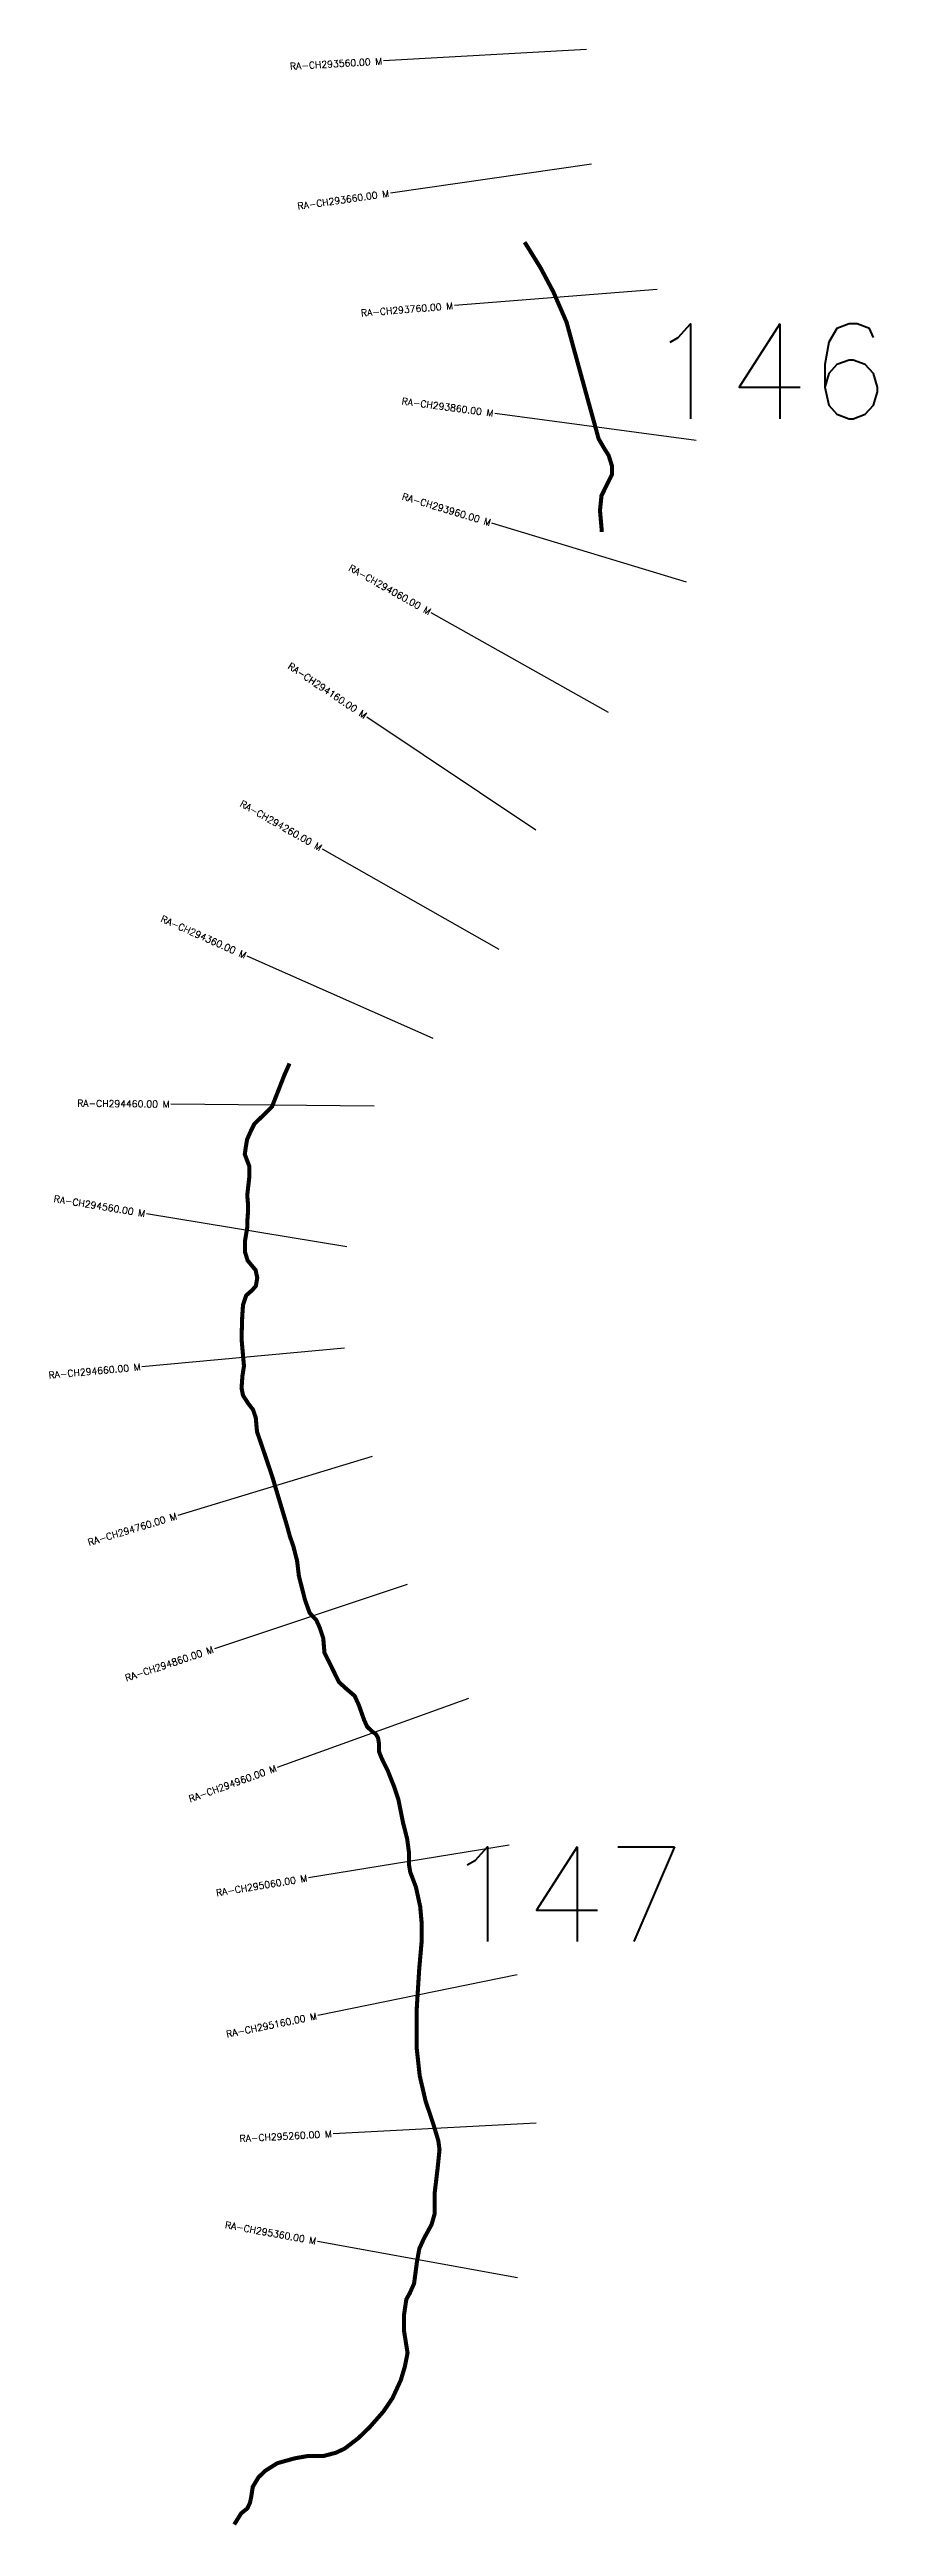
# Model space of a CAD drawing. Header units: metres. Extents: x 282038 to 285798, y 2017232 to 2020988.
# Drawn here: x 282133 to 282744, y 2017232 to 2019059 of the extents above; entities that cross this region are included whole.
import ezdxf
from ezdxf.enums import TextEntityAlignment as Align

# ---------------------------------------------------------------- set-up
doc = ezdxf.new("R2010")
doc.units = ezdxf.units.M
doc.header["$MEASUREMENT"] = 0
for name, color, linetype in [('CS', 134, 'Continuous'), ('CSMark', 6, 'Continuous'), ('NATURALLY PROTECTED', 3, 'Continuous')]:
    doc.layers.add(name, color=color, linetype=linetype)
doc.styles.get("Standard").update_dxf_attribs({"font": 'simplex.shx'})

msp = doc.modelspace()

# ---------------------------------------------------------------- linework, layer by layer
at = {"layer": 'CS'}
for p, q in [((282528.9, 2019058.8), (282379.2, 2019050.4)), ((282532.6, 2018974.3), (282384.2, 2018953)), ((282581, 2018882), (282431.5, 2018870)), ((282609.8, 2018770.5), (282461.2, 2018790.5)), ((282602.8, 2018666.1), (282459.2, 2018709.5)), ((282545.3, 2018570), (282414.4, 2018643.4)), ((282491.6, 2018483.2), (282366.9, 2018566.5)), ((282464.6, 2018395.2), (282334.1, 2018469.2)), ((282415.7, 2018329.5), (282278.5, 2018390.2)), ((282372.3, 2018279.6), (282222.3, 2018281.1)), ((282352.2, 2018175.9), (282204.2, 2018200.2)), ((282350.3, 2018101.2), (282200.9, 2018087.5)), ((282370.9, 2018021.2), (282227.3, 2017977.8)), ((282396.7, 2017926.9), (282254.4, 2017879.5)), ((282441.9, 2017842.7), (282300.8, 2017791.9)), ((282471.9, 2017734.7), (282323.9, 2017710.6)), ((282477.8, 2017639), (282330.8, 2017609)), ((282491.8, 2017529.6), (282342, 2017521.8)), ((282478, 2017415.6), (282330.4, 2017442.4))]:
    msp.add_line(p, q, dxfattribs=at)
at = {"layer": 'NATURALLY PROTECTED', "const_width": 3, "flags": 128}
for points in [[(282483.3, 2018916.8), (282495.1, 2018897.8), (282504.4, 2018880.3), (282514.3, 2018857.6), (282520.3, 2018835.6), (282528.2, 2018806.9), (282537.9, 2018771.8), (282542.2, 2018764.4), (282545.3, 2018759.5), (282547.7, 2018751.9), (282547.8, 2018745.5), (282544.9, 2018739.7), (282540, 2018729.8), (282538.9, 2018718.9), (282540.3, 2018703.1)], [(282309.8, 2018311.1), (282306.1, 2018302.8), (282296.9, 2018279.3), (282292.8, 2018275.1), (282288.7, 2018271.2), (282283.9, 2018266.6), (282281.3, 2018261.4), (282278.5, 2018255.1), (282277.4, 2018248.5), (282276.8, 2018244.1), (282280.1, 2018235.4), (282280.1, 2018227.1), (282278.6, 2018213.9), (282279.2, 2018207.1), (282279.2, 2018202), (282278.7, 2018195.1), (282278.7, 2018190.7), (282276.9, 2018179.8), (282276.9, 2018172.3), (282278.9, 2018165.8), (282284.8, 2018158.7), (282286, 2018153), (282285, 2018147.1), (282282.4, 2018144.1), (282277.8, 2018140), (282275.5, 2018133.1), (282274.9, 2018124.6), (282274.4, 2018108.2), (282276.2, 2018087.9), (282275.1, 2018081.1), (282274.4, 2018071.8), (282275.5, 2018066.3), (282279.4, 2018060.3), (282282.9, 2018055.8), (282284.9, 2018049.9), (282285.8, 2018039.6), (282289.7, 2018028.3), (282296.9, 2018007), (282304.4, 2017982), (282308, 2017970), (282310.1, 2017962.3), (282312.6, 2017955.2), (282315.4, 2017944.3), (282316.7, 2017933.3), (282321.2, 2017915.6), (282324.7, 2017905.8), (282329.6, 2017900.6), (282332.1, 2017895.1), (282334.7, 2017887.2), (282335.6, 2017876.6), (282346.3, 2017854.9), (282351.7, 2017850), (282357.9, 2017844.7), (282361.1, 2017837.6), (282364.8, 2017827.1), (282367.1, 2017822), (282370.9, 2017818.4), (282373.4, 2017816.7), (282375.1, 2017813.8), (282375.9, 2017809.1), (282375.9, 2017803.6), (282377.5, 2017799.4), (282379.9, 2017794.3), (282382.5, 2017789.1), (282386.8, 2017778.3), (282390.1, 2017768.5), (282393.5, 2017751.5), (282396.6, 2017739.4), (282397.9, 2017729.7), (282397.9, 2017720.8), (282398.9, 2017714.8), (282403.1, 2017703.7), (282406.2, 2017689.5), (282407.4, 2017676.4), (282407.4, 2017664.7), (282405.5, 2017643.2), (282403.7, 2017614.3), (282403.7, 2017584.5), (282405.9, 2017564.5), (282410.2, 2017546), (282415.8, 2017529.3), (282419.6, 2017516.8), (282420.5, 2017510.1), (282419.1, 2017496.5), (282416.9, 2017478), (282416.9, 2017462.8), (282414.6, 2017454.8), (282408.9, 2017444.4), (282405.6, 2017437.1), (282403.9, 2017427.8), (282401.7, 2017411.3), (282398.4, 2017404), (282396, 2017399.7), (282394.2, 2017387.6), (282394.2, 2017377.1), (282396.9, 2017360.2), (282394.9, 2017350.1), (282391.9, 2017340.1), (282385.7, 2017326.7), (282379.1, 2017317), (282368.9, 2017305.4), (282360.6, 2017297.4), (282350.6, 2017289.7), (282344, 2017286.6), (282334.9, 2017284.2), (282323.4, 2017284.2), (282313.7, 2017282.5), (282300.8, 2017278.9), (282291.9, 2017273.3), (282286.9, 2017268.5), (282282.7, 2017261.5), (282281.6, 2017254.5), (282280.7, 2017249.9), (282278.7, 2017245.6), (282274.2, 2017242), (282269, 2017233.7)]]:
    msp.add_lwpolyline(points, dxfattribs=at)

# ---------------------------------------------------------------- texts
at = {"char_height": 70, "attachment_point": 1}
for s, insert in [('146', (282572.7, 2018856.5)), ('147', (282423, 2017733.5))]:
    msp.add_mtext_dynamic_manual_height_columns(s, width=95.172, gutter_width=1, heights=[0], dxfattribs=dict(at, insert=insert))
at = {"layer": 'CSMark'}
for s, rotation, p in [('RA-CH293560.00 M', 3.2316, (282378.2, 2019050.3)), ('RA-CH293660.00 M', 8.1638, (282383.2, 2018952.9)), ('RA-CH293760.00 M', 4.5717, (282430.5, 2018869.9)), ('RA-CH293860.00 M', 352.33, (282460.2, 2018790.6)), ('RA-CH293960.00 M', 343.2084, (282458.3, 2018709.8)), ('RA-CH294060.00 M', 330.7109, (282413.6, 2018643.8)), ('RA-CH294160.00 M', 326.2462, (282366.1, 2018567.1)), ('RA-CH294260.00 M', 330.4316, (282333.2, 2018469.7)), ('RA-CH294360.00 M', 336.1111, (282277.6, 2018390.6)), ('RA-CH294460.00 M', 359.4331, (282221.3, 2018281.1)), ('RA-CH294560.00 M', 350.6632, (282203.2, 2018200.4)), ('RA-CH294660.00 M', 5.2262, (282199.9, 2018087.4)), ('RA-CH294760.00 M', 16.8447, (282226.4, 2017977.5)), ('RA-CH294860.00 M', 18.4162, (282253.4, 2017879.2)), ('RA-CH294960.00 M', 19.7856, (282299.8, 2017791.6)), ('RA-CH295060.00 M', 9.2738, (282322.9, 2017710.4)), ('RA-CH295160.00 M', 11.516, (282329.9, 2017608.8)), ('RA-CH295260.00 M', 2.9853, (282341, 2017521.8)), ('RA-CH295360.00 M', 349.689, (282329.4, 2017442.6))]:
    msp.add_text(s, height=5, rotation=rotation, dxfattribs=at).set_placement(p, align=Align.MIDDLE_RIGHT)

doc.saveas('drawing.dxf')
